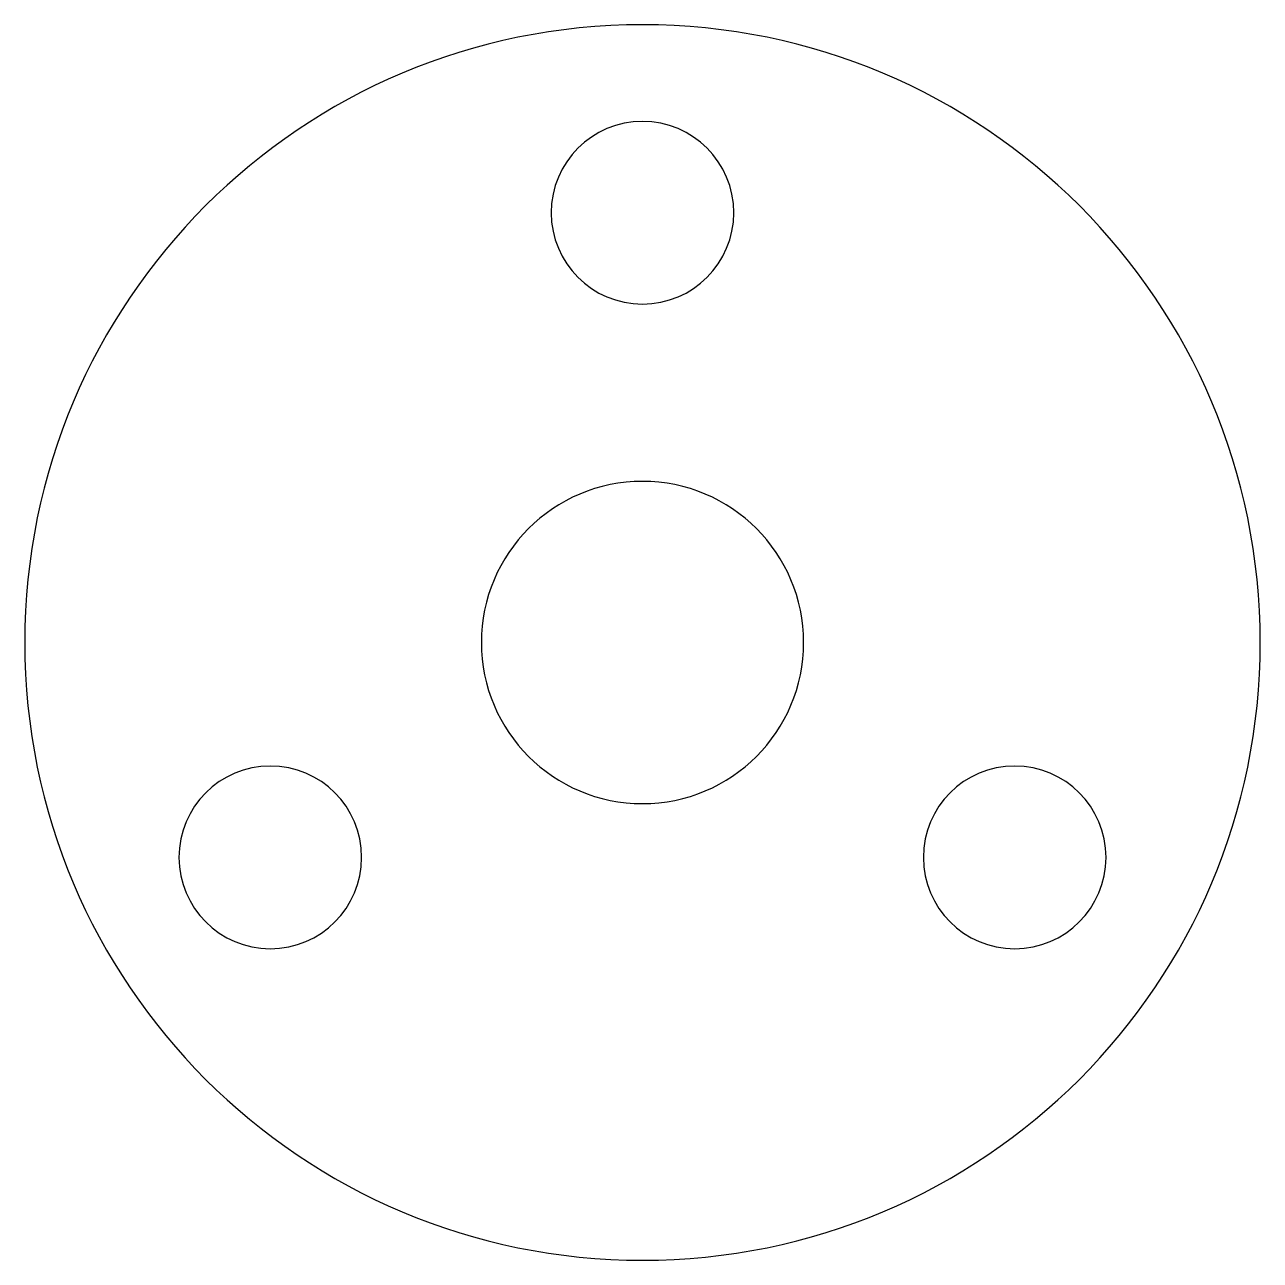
# Model space of a CAD drawing. Header units: inches. Extents: x 1.253 to 2.159, y 3.192 to 4.098.
import ezdxf

# ---------------------------------------------------------------- set-up
doc = ezdxf.new("R2010")
doc.units = ezdxf.units.IN
doc.layers.get('0').update_dxf_attribs({"linetype": 'CONTINUOUS'})

msp = doc.modelspace()

# ---------------------------------------------------------------- linework, layer by layer
at = {"color": 0, "linetype": 'CONTINUOUS'}
for centre, radius, start, end in [((1.70576, 3.64494), 0.45276, 360, 180), ((1.70576, 3.9599), 0.06693, 360, 180), ((1.70576, 3.9599), 0.06693, 180, 360), ((1.70576, 3.64494), 0.11811, 360, 180), ((1.70576, 3.64494), 0.45276, 180, 360), ((1.70576, 3.64494), 0.11811, 180, 360), ((1.433, 3.48746), 0.06693, 360, 180), ((1.97853, 3.48746), 0.06693, 360, 180), ((1.433, 3.48746), 0.06693, 180, 360), ((1.97853, 3.48746), 0.06693, 180, 360)]:
    msp.add_arc(centre, radius, start, end, dxfattribs=at)

doc.saveas('drawing.dxf')
